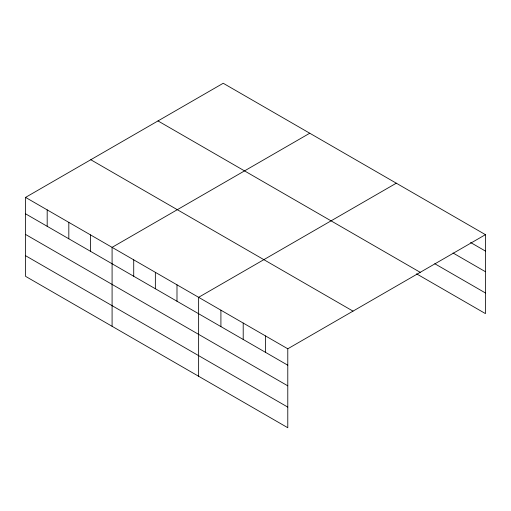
<?xml version="1.0" encoding="UTF-8"?>
<svg xmlns="http://www.w3.org/2000/svg" width="511" height="511" viewBox="0 0 511 511"><rect width="100%" height="100%" fill="white"/><g stroke="black" fill="none" stroke-linecap="round" stroke-linejoin="round"><path stroke-width="0.77" d="M25.55 197.393L287.782 348.789L287.782 427.733L25.55 276.336L25.55 197.393L223.218 83.267L485.45 234.664L485.45 313.607L416.554 273.832M309.755 133.23L112.088 247.35L112.088 326.293M396.293 183.194L198.626 297.313L198.626 376.256M287.782 348.789L485.45 234.664M470.593 242.501L485.45 251.086M453.027 252.996L485.45 271.718M434.791 263.727L485.45 292.975M157.988 120.928L420.221 272.325M90.779 159.732L353.012 311.129M25.55 213.809L287.782 365.205M25.55 234.44L287.782 385.837M25.55 255.698L287.782 407.101M265.49 335.919L265.49 352.335M243.204 323.048L243.204 339.47M220.912 310.183L220.912 326.599M176.991 284.825L176.991 301.241M155.357 272.331L155.357 288.747M133.722 259.844L133.722 276.259M90.453 234.862L90.453 251.278M68.819 222.368L68.819 238.79M47.184 209.88L47.184 226.296"/></g></svg>
